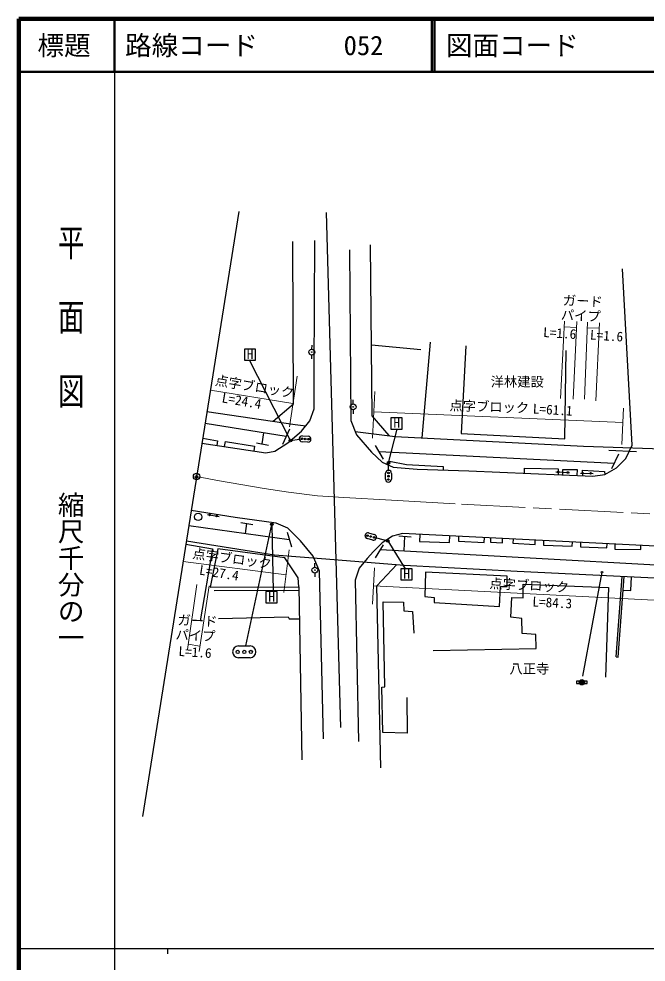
# Model space of a CAD drawing. Units: millimetres at full size, sheet at 1:1000; details may follow other scales. Extents: x 40000 to 680000, y 20000 to 380000.
# Drawn here: x 40000 to 158076, y 202409 to 380000 of the extents above; entities that cross this region are included whole.
import ezdxf
from ezdxf.enums import TextEntityAlignment as Align

# ---------------------------------------------------------------- set-up
doc = ezdxf.new("R2010")
doc.units = ezdxf.units.MM
doc.header["$LTSCALE"] = 1000
doc.header["$PDMODE"] = 32
doc.header["$PDSIZE"] = 500
doc.linetypes.add('CHAIN', pattern=[18.5, 12, -1.5, 3.5, -1.5])
for name, color, linetype, lineweight in [('M-BGD', 7, 'Continuous', 25), ('M-BGD-EXST', 7, 'Continuous', 25), ('M-BMK', 2, 'CHAIN', 13), ('M-BMK-OTRS', 5, 'Continuous', 25), ('M-BMK-SRVR', 3, 'Continuous', 25), ('M-STR-HTXT', 7, 'Continuous', 13), ('M-STR-STRC', 7, 'Continuous', 25), ('M-TTL', 2, 'Continuous', 140), ('M-TTL-BAND', 7, 'Continuous', 25), ('M-TTL-LINE', 7, 'Continuous', 50)]:
    doc.layers.add(name, color=color, linetype=linetype, lineweight=lineweight)
for name, color, linetype in [('M-BMK-HTXT', 7, 'Continuous'), ('M-OTRS', 6, 'Continuous'), ('M-TTL-TXT', 7, 'Continuous')]:
    doc.layers.add(name, color=color, linetype=linetype)
doc.styles.add('@ＭＳ ゴシック', font='')
doc.styles.add('ＭＳ ゴシック', font='')
doc.styles.get('@ＭＳ ゴシック').set_extended_font_data('@MS Gothic')
doc.styles.get('ＭＳ ゴシック').set_extended_font_data('MS Gothic')

msp = doc.modelspace()

# ---------------------------------------------------------------- hatches: boundary and pattern name
at = {"layer": 'M-BGD'}
h = msp.add_hatch(color=256, dxfattribs=at)
edge = h.paths.add_edge_path()
edge.add_ellipse((95134, 317263), major_axis=(27.1, -42), ratio=1, start_angle=144.87492, end_angle=-35.12508)
for points in [[(102928, 307001, 0.41421), (102877, 306952, 0.41421)], [(146490, 255105, 1), (145490, 255105, 0.41421), (145990, 254605, 0.41421)]]:
    msp.add_hatch(color=256, dxfattribs=at).paths.add_polyline_path(points)
h = msp.add_hatch(color=256, dxfattribs=at)
edge = h.paths.add_edge_path()
edge.add_ellipse((95718, 276219), major_axis=(27.1, -42), ratio=1, start_angle=147.16675, end_angle=-32.83325)
at = {"layer": 'M-BGD-EXST'}
for points in [[(91391, 300617, 1), (90891, 300617, 0.41421), (91141, 300367, 0.41421)], [(109852, 296405, 1), (109352, 296405, 0.41421), (109602, 296155, 0.41421)], [(87863, 284826, 1), (87363, 284826, 0.41421), (87613, 284576, 0.41421)], [(109687, 281707, 1), (109187, 281707, 0.41421), (109437, 281457, 0.41421)]]:
    msp.add_hatch(color=256, dxfattribs=at).paths.add_polyline_path(points)

# ---------------------------------------------------------------- linework, layer by layer
at = {"layer": 'M-BGD'}
for p, q in [((95156, 317813), (95186, 318562)), ((106379, 318612), (115652, 317773)), ((115901, 301138), (117466, 319128)), ((95112, 316714), (95082, 315964)), ((102935, 307501), (102947, 308251)), ((102918, 306401), (102906, 305651)), ((151061, 298816), (156265, 298523)), ((141110, 294688), (143660, 294585)), ((145714, 294482), (148076, 294414)), ((75537, 286673), (77676, 286317)), ((95718, 276769), (95718, 277519)), ((95718, 275669), (95718, 274919)), ((149763, 275835), (146128, 256251)), ((152430, 259881), (153553, 275039)), ((152829, 259851), (153952, 275019)), ((76762, 272375), (92716, 272434)), ((92705, 273080), (93281, 240489)), ((152430, 259881), (152829, 259851))]:
    msp.add_line(p, q, dxfattribs=at)
for points in [[(74453, 300100), (86464, 298315), (88198, 298618), (90627, 300179), (93229, 302398), (94777, 304347), (95575, 306584), (95603, 313899), (95711, 338271)], [(87844, 304272), (91719, 307517), (91591, 338059)], [(109683, 301541), (106492, 305250), (106219, 337487)], [(102254, 336490), (102461, 304411), (103587, 301688), (106364, 298416), (108411, 296546), (110455, 295603), (114987, 295237), (124679, 294897), (148013, 293922), (150287, 294222), (152521, 295489), (154240, 297206), (155464, 299740), (153656, 332955)], [(124129, 318454), (123277, 301907), (142768, 300962), (143052, 317556)], [(75410, 306103), (92012, 303658), (94003, 303373)], [(103322, 302328), (110826, 301400), (146301, 299569), (166667, 298875), (181797, 297885), (194314, 297392), (204891, 296715), (220713, 295951), (237344, 294913), (260816, 293821), (271142, 293701), (283521, 294062), (286609, 294174)], [(74608, 301072), (77396, 300582), (77263, 299683)], [(78712, 299467), (78883, 300423), (84357, 299546), (84223, 298648)], [(109433, 296075), (109771, 296736), (112953, 296079), (119899, 295751), (119875, 295065)], [(135187, 294458), (135191, 295417), (141542, 295274), (141497, 294194)], [(142425, 294155), (142423, 295171), (145107, 295130), (145062, 294045)], [(146133, 294001), (146097, 295048), (150256, 294803), (150287, 294222)], [(97327, 244446), (96564, 276021), (95397, 278816), (93034, 281715), (90650, 284097), (88427, 285029), (80693, 286147), (72437, 287464)], [(178188, 253491), (177510, 274003), (177058, 276380), (176106, 278069), (174494, 279409), (172901, 279992), (167459, 280336), (112218, 283102), (110318, 282635), (108384, 281373), (106745, 279692), (105569, 278427), (104075, 276556), (103333, 274334), (103914, 243949)], [(115500, 282938), (115405, 281620), (121065, 281385), (121129, 282656)], [(122776, 282573), (122770, 281638), (127616, 281439), (127661, 282329)], [(71423, 281103), (76451, 280203), (74133, 266673)], [(71524, 281735), (88130, 279068), (97754, 278368), (112499, 277173), (133816, 276002), (179106, 273791), (234409, 270770), (267147, 268816), (271128, 265393), (272845, 250413), (274049, 240240)], [(128802, 282271), (128797, 281476), (131021, 281367), (131061, 282158)], [(133053, 282059), (132992, 281259), (137169, 281060), (137209, 281850)], [(138759, 281773), (138730, 280903), (144156, 280700), (144196, 281501)], [(145711, 281425), (145752, 280613), (150699, 280395), (150738, 281173)], [(152208, 281099), (152206, 280178), (157066, 280091), (157104, 280854)], [(108156, 238996), (107370, 273237), (111175, 277280)], [(118011, 261055), (137377, 261447), (137338, 264072), (134750, 264307), (134672, 267127), (132633, 267363), (132790, 271045), (134907, 270967), (134952, 273592), (150990, 272911), (150442, 256067)], [(153763, 272461), (155200, 272400), (155325, 274952)], [(113061, 252245), (113092, 245518), (108517, 245615), (108348, 254190), (108881, 254214), (108591, 270266), (112391, 270193), (112440, 268524), (114086, 268427), (114328, 264315)], [(77560, 267086), (90689, 267441), (90896, 267027), (92812, 267027)], [(145544, 255330), (144990, 255330), (144990, 254880), (145544, 254880)], [(146990, 255105), (146990, 255330), (146437, 255330)], [(146437, 254880), (146990, 254880), (146990, 255105)]]:
    msp.add_lwpolyline(points, dxfattribs=at)
for points in [[(77437, 280230), (76018, 272993), (92705, 273080), (92595, 274767), (90053, 278517)], [(116568, 275828), (116412, 271222), (118181, 271039), (118181, 270125), (130469, 269394), (130652, 273111), (131902, 273111), (131902, 275061)]]:
    msp.add_lwpolyline(points, close=True, dxfattribs=at)
for centre, radius in [((95134, 317263), 550), ((95134, 317263), 50), ((102927, 306951), 550), ((102927, 306951), 50), ((141517, 294671), 150), ((143344, 294598), 150), ((146117, 294471), 150), ((147622, 294427), 150), ((73745, 286233), 700), ((75897, 286613), 150), ((77216, 286394), 150), ((95718, 276219), 550), ((95718, 276219), 50), ((149763, 275835), 150), ((145990, 255105), 500)]:
    msp.add_circle(centre, radius, dxfattribs=at)
at = {"layer": 'M-BGD-EXST'}
for p, q in [((84547, 317827), (82447, 317827)), ((82447, 317827), (82447, 315727)), ((84547, 315727), (84547, 317827)), ((82447, 315727), (84547, 315727)), ((91141, 300617), (83389, 315727)), ((112149, 304879), (110049, 304879)), ((110049, 304879), (110049, 302779)), ((112149, 302779), (112149, 304879)), ((109602, 296405), (111198, 302779)), ((110049, 302779), (112149, 302779)), ((87613, 284826), (87844, 272162)), ((109437, 281707), (112691, 276459)), ((114022, 276459), (111922, 276459)), ((111922, 276459), (111922, 274359)), ((114022, 274359), (114022, 276459)), ((111922, 274359), (114022, 274359)), ((88605, 272162), (86505, 272162)), ((86505, 272162), (86505, 270062)), ((88605, 270062), (88605, 272162)), ((86505, 270062), (88605, 270062))]:
    msp.add_line(p, q, dxfattribs=at)
for centre in [(91141, 300617), (109602, 296405), (87613, 284826), (109437, 281707)]:
    msp.add_circle(centre, 250, dxfattribs=at)
at = {"layer": 'M-BMK'}
msp.add_lwpolyline([(73453, 293830), (77777, 293050), (86195, 291607), (90742, 290879), (96213, 290179), (101146, 289894), (110122, 289360), (123299, 288618), (163650, 286592), (183088, 285523), (222678, 283864), (267769, 281354), (279153, 280821), (280804, 280923), (283521, 281202), (287660, 281659), (307227, 284403), (359685, 291557), (387502, 295390)], dxfattribs=at)
at = {"layer": 'M-BMK-OTRS'}
for p, q in [((81407, 343703), (63243, 229816)), ((97839, 343555), (100513, 246600))]:
    msp.add_line(p, q, dxfattribs=at)
at = {"layer": 'M-BMK-SRVR'}
msp.add_circle((73453, 293830), 600, dxfattribs=at)
at = {"layer": 'M-OTRS'}
msp.add_point((73413, 293752), dxfattribs=at)
at = {"layer": 'M-STR-HTXT'}
for p, q in [((141987, 308544), (142723, 323097)), ((142668, 321999), (144955, 321914)), ((145006, 323000), (144322, 308418)), ((146458, 308369), (147040, 322901)), ((146997, 321839), (149275, 321754)), ((149324, 322789), (148626, 308084)), ((90936, 303168), (92357, 312752)), ((91594, 307605), (76045, 310085)), ((106544, 301086), (107034, 309847)), ((106819, 305999), (153678, 304020)), ((153504, 299854), (153789, 306687)), ((89854, 271975), (90893, 280008)), ((70904, 277846), (90289, 275339)), ((106591, 269824), (106941, 276641)), ((71716, 261276), (73509, 273522)), ((73934, 260887), (75811, 273256)), ((106766, 273232), (175594, 269717)), ((71858, 262245), (74088, 261907))]:
    msp.add_line(p, q, dxfattribs=at)
at = {"layer": 'M-STR-STRC'}
for p, q in [((90337, 301369), (75044, 303809)), ((85769, 299986), (86097, 302046)), ((89660, 299946), (91014, 302793)), ((84749, 300168), (87012, 299764)), ((91141, 300617), (92796, 300864)), ((94408, 300335), (93310, 300395)), ((93371, 301494), (94469, 301433)), ((108654, 297084), (107116, 299685)), ((152075, 296303), (107820, 298495)), ((151599, 295346), (152960, 298085)), ((109607, 295000), (109602, 296405)), ((109015, 293365), (109043, 294465)), ((110142, 294436), (110114, 293337)), ((71985, 284624), (90909, 281966)), ((81798, 285157), (84015, 284820)), ((82665, 283124), (82906, 284988)), ((82722, 261931), (87613, 284826)), ((90474, 283349), (91343, 280583)), ((105832, 283215), (106897, 282941)), ((111522, 282667), (113877, 282469)), ((112595, 282577), (112445, 279859)), ((106624, 281876), (105558, 282150)), ((107142, 278510), (108639, 280995)), ((107293, 282272), (109437, 281707)), ((108099, 280099), (175490, 276375)), ((81323, 261931), (83523, 261931)), ((83523, 259731), (81323, 259731))]:
    msp.add_line(p, q, dxfattribs=at)
for centre, radius in [((93274, 300942), 150), ((93893, 300908), 150), ((94512, 300874), 150), ((109557, 293277), 150), ((109573, 293896), 150), ((109588, 294516), 150), ((105630, 282693), 150), ((106230, 282539), 150), ((106831, 282384), 150), ((81192, 260819), 300), ((82432, 260819), 300), ((83672, 260819), 300)]:
    msp.add_circle(centre, radius, dxfattribs=at)
for centre, radius, start, end in [((93340, 300945), 550, 176.82192, 266.82192), ((93340, 300945), 550, 86.82192, 176.82192), ((94438, 300884), 550, 266.82192, 356.82192), ((94438, 300884), 550, 356.82192, 86.82192), ((109593, 294450), 550, 88.5304, 178.5304), ((109593, 294450), 550, 358.5304, 88.5304), ((109564, 293351), 550, 178.5304, 268.5304), ((109564, 293351), 550, 268.5304, 358.5304), ((105695, 282682), 550, 165.5868, 255.5868), ((105695, 282682), 550, 75.5868, 165.5868), ((106760, 282408), 550, 345.5868, 75.5868), ((106760, 282408), 550, 255.5868, 345.5868), ((81323, 260831), 1100, 90, 180), ((83523, 260831), 1100, 0, 90), ((81323, 260831), 1100, 180, 270), ((83523, 260831), 1100, 270, 0)]:
    msp.add_arc(centre, radius, start, end, dxfattribs=at)
at = {"layer": 'M-TTL'}
for p, q in [((40000, 380000), (40000, 20000)), ((680000, 380000), (40000, 380000))]:
    msp.add_line(p, q, dxfattribs=at)
at = {"layer": 'M-TTL-BAND'}
for p, q in [((58000, 370000), (58000, 20000)), ((40000, 205000), (579000, 205000)), ((68000, 205000), (68000, 204000))]:
    msp.add_line(p, q, dxfattribs=at)
at = {"layer": 'M-TTL-LINE'}
for p, q in [((58000, 380000), (58000, 370000)), ((117750, 380000), (117750, 370000)), ((118250, 380000), (118250, 370000)), ((40000, 370000), (680000, 370000))]:
    msp.add_line(p, q, dxfattribs=at)

# ---------------------------------------------------------------- texts
at = {"layer": 'M-BGD-EXST', "style": 'ＭＳ ゴシック'}
for p in [(82900, 315419), (110501, 302471), (112375, 274051), (86958, 269753)]:
    msp.add_text('H', height=1833, dxfattribs=at).set_placement(p, align=Align.BOTTOM_LEFT)
at = {"layer": 'M-BMK-HTXT', "style": 'ＭＳ ゴシック'}
for s, p in [('洋林建設', (128820, 310221)), ('八正寺', (132351, 256184))]:
    msp.add_text(s, height=1833, dxfattribs=at).set_placement(p, align=Align.BOTTOM_LEFT)
at = {"layer": 'M-STR-HTXT', "style": 'ＭＳ ゴシック'}
for s, rotation, p in [('ガード', 357.585, (142347, 325585)), ('パイプ', 357.571, (141966, 322821)), ('L=1.6', 356.386, (138615, 319564)), ('L=1.6', 356.386, (147432, 319087)), ('点字ブロック', 350.487, (76761, 310571)), ('L=24.4', 350.359, (78008, 307262)), ('点字ブロック', 358.152, (121012, 305778)), ('L=61.1', 356.715, (136677, 305162)), ('点字ブロック', 352.335, (72514, 277956)), ('L=27.4', 351.057, (73775, 274844)), ('点字ブロック', 357.001, (128506, 272295)), ('L=84.3', 356.966, (136595, 268839)), ('ガード', 357.585, (69819, 265386)), ('パイプ', 357.571, (69438, 262622)), ('L=1.6', 356.386, (69968, 259512))]:
    msp.add_text(s, height=1833, rotation=rotation, dxfattribs=at).set_placement(p, align=Align.BOTTOM_LEFT)
at = {"layer": 'M-TTL-BAND', "style": '@ＭＳ ゴシック', "width": 1.4}
msp.add_text('平  面  図', height=3666, rotation=270, dxfattribs=at).set_placement((49777, 306475), align=Align.MIDDLE_RIGHT)
at = {"layer": 'M-TTL-BAND', "style": '@ＭＳ ゴシック'}
msp.add_text('縮尺千分の一', height=3666, rotation=270, dxfattribs=at).set_placement((49777, 261030), align=Align.MIDDLE_RIGHT)
at = {"layer": 'M-TTL-TXT', "style": 'ＭＳ ゴシック'}
msp.add_text('標題', height=3666, dxfattribs=at).set_placement((48500, 375000), align=Align.MIDDLE_CENTER)
for s, p in [('路線コード', (60000, 375000)), ('052', (101142, 375000)), ('図面コード', (120380, 375000))]:
    msp.add_text(s, height=3666, dxfattribs=at).set_placement(p, align=Align.MIDDLE_LEFT)

doc.saveas('drawing.dxf')
